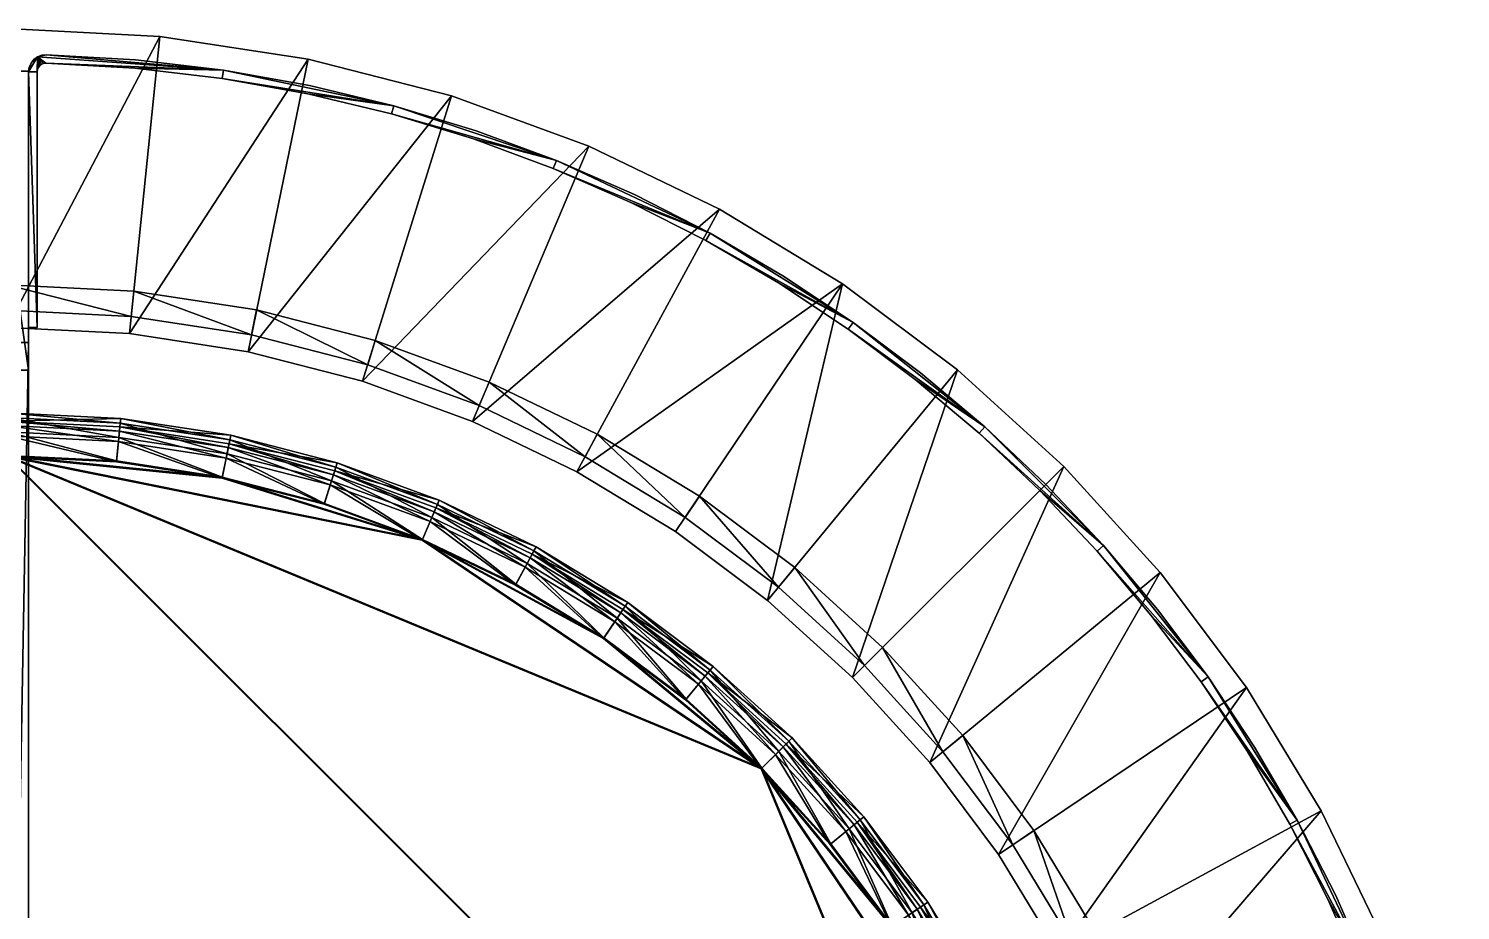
# Model space of a CAD drawing. Header units: millimetres. Extents: x -260 to 3072, y -4655 to 211.
# Drawn here: x 1899 to 2066.6, y -2886.3 to -2783 of the extents above; entities that cross this region are included whole.
import ezdxf

# ---------------------------------------------------------------- set-up
doc = ezdxf.new("R2010")
doc.units = ezdxf.units.MM
doc.layers.add('SRAFY', color=30, linetype='Continuous', true_color=0xff7f00)

msp = doc.modelspace()

# ---------------------------------------------------------------- meshes
mesh = msp.add_polyface()
corners = [(1911.01, -2816.73, -210), (1925.1, -2818.89, -210), (1911.31, -2813.75, -210), (1896.5, -2813, -210), (1896.5, -2816, -210), (1911.31, -2813.75, -400), (1925.1, -2818.89, -400), (1911.01, -2816.73, -400), (1896.5, -2813, -400), (1896.5, -2816, -400), (1925.7, -2815.95, -400), (1894, -2819.79, -210), (1899, -2819.79, -210), (1899, -2819.79, -240), (1914.38, -2783.91, 400), (1896.5, -2783, 400), (1896.5, -2818, 400), (1910.8, -2818.72, 400), (1931.74, -2786.56, 400), (1896.5, -2818, 397), (1896.5, -2783, 397), (1914.38, -2783.91, 397), (1910.8, -2818.72, 397), (1931.74, -2786.56, 397), (1924.69, -2820.85, 400), (1896.5, -2829, -204.9), (1909.68, -2829.67, -204.9), (1909.68, -2829.67, 385), (1896.5, -2829, 385), (1909.63, -2830.14, -207.29), (1896.5, -2829.48, -207.29), (1909.78, -2828.67, -205), (1909.78, -2828.67, 385), (1922.68, -2830.64, 385), (1896.5, -2828, -205), (1896.5, -2828, 385), (1909.72, -2829.23, -207.78), (1896.5, -2828.56, -207.78), (1909.56, -2830.89, -209.44)]
mesh.append_faces([[corners[k] for k in face] for face in [(0, 2, 3), (5, 6, 7), (8, 7, 9), (14, 16, 17), (19, 20, 21), (22, 21, 23)]], dxfattribs={"vtx0": -1, "vtx2": -1})
mesh.append_faces([[corners[k] for k in face] for face in [(0, 1, 2), (4, 0, 3), (8, 5, 7), (14, 15, 16), (18, 14, 17), (22, 19, 21)]], dxfattribs={"vtx1": -1, "vtx2": -1})
mesh.append_faces([[corners[k] for k in face] for face in [(9, 7, 0), (0, 4, 9), (5, 8, 3), (3, 2, 5), (1, 0, 7), (10, 5, 2), (11, 12, 13), (24, 17, 22), (19, 22, 17), (17, 16, 19), (21, 20, 15), (15, 14, 21), (25, 26, 27), (27, 28, 25), (29, 26, 25), (25, 30, 29), (31, 32, 33), (32, 31, 34), (34, 35, 32), (34, 31, 36), (36, 37, 34), (37, 36, 38), (33, 32, 27), (28, 27, 32), (32, 35, 28)]], dxfattribs={"vtx2": -1})
mesh = msp.add_polyface()
corners = [(1951.74, -2827.17, -210), (1952.91, -2824.41, -210), (1939.59, -2819.53, -210), (1938.7, -2822.39, -210), (1925.7, -2815.95, -210), (1925.1, -2818.89, -210), (1911.31, -2813.75, -210), (1939.59, -2819.53, -400), (1952.91, -2824.41, -400), (1951.74, -2827.17, -400), (1938.7, -2822.39, -400), (1925.7, -2815.95, -400), (1925.1, -2818.89, -400), (1911.31, -2813.75, -400), (1911.01, -2816.73, -400), (1931.74, -2786.56, 400), (1910.8, -2818.72, 400), (1924.69, -2820.85, 400), (1948.51, -2790.88, 400), (1938.11, -2824.3, 400), (1964.58, -2796.77, 400), (1924.69, -2820.85, 397), (1910.8, -2818.72, 397), (1931.74, -2786.56, 397), (1948.51, -2790.88, 397), (1938.11, -2824.3, 397), (1964.58, -2796.77, 397), (1950.96, -2829.01, 397), (1950.96, -2829.01, 400), (1914.38, -2783.91, 397), (1914.38, -2783.91, 400)]
mesh.append_faces([[corners[k] for k in face] for face in [(0, 1, 2), (3, 2, 4), (5, 4, 6), (7, 9, 10), (11, 10, 12), (15, 16, 17), (18, 17, 19), (21, 23, 24), (25, 24, 26)]], dxfattribs={"vtx0": -1, "vtx2": -1})
mesh.append_faces([[corners[k] for k in face] for face in [(3, 0, 2), (5, 3, 4), (7, 8, 9), (11, 7, 10), (13, 11, 12), (18, 15, 17), (20, 18, 19), (21, 22, 23), (25, 21, 24)]], dxfattribs={"vtx1": -1, "vtx2": -1})
mesh.append_faces([[corners[k] for k in face] for face in [(14, 12, 5), (6, 4, 11), (12, 10, 3), (3, 5, 12), (7, 11, 4), (4, 2, 7), (10, 9, 0), (0, 3, 10), (8, 7, 2), (2, 1, 8), (25, 27, 28), (28, 19, 25), (21, 25, 19), (19, 17, 21), (24, 23, 15), (15, 18, 24), (22, 21, 17), (23, 29, 30), (30, 15, 23)]], dxfattribs={"vtx2": -1})
mesh = msp.add_polyface()
corners = [(2031.5, -2960.5, 397), (2066.5, -2960.5, 397), (2066.5, -2955.5, 397), (2031.5, -2955.5, 397), (1894, -3093, 397), (1894, -3128, 397), (1899, -3128, 397), (1899, -3093, 397), (1761.5, -2955.5, 397), (1726.5, -2955.5, 397), (1726.5, -2960.5, 397), (1761.5, -2960.5, 397), (1899, -2823, 397), (1899, -2788, 397), (1894, -2788, 397), (1894, -2823, 397), (2031.5, -2960.5, -246), (2066.5, -2960.5, -246), (2066.5, -2955.5, -246), (2031.5, -2955.5, -246), (1894, -3093, -246), (1894, -3128, -246), (1899, -3128, -246), (1899, -3093, -246), (1761.5, -2955.5, -246), (1726.5, -2955.5, -246), (1726.5, -2960.5, -246), (1761.5, -2960.5, -246), (1899, -2823, -246), (1899, -2788, -246), (1894, -2788, -246), (1894, -2823, -246)]
mesh.append_faces([[corners[k] for k in face] for face in [(2, 3, 0), (0, 1, 2), (6, 7, 4), (4, 5, 6), (10, 11, 8), (8, 9, 10), (14, 15, 12), (12, 13, 14), (16, 19, 18), (18, 17, 16), (20, 23, 22), (22, 21, 20), (24, 27, 26), (26, 25, 24), (28, 31, 30), (30, 29, 28), (16, 17, 1), (1, 0, 16), (17, 18, 2), (2, 1, 17), (18, 19, 3), (3, 2, 18), (19, 16, 0), (0, 3, 19), (20, 21, 5), (5, 4, 20), (21, 22, 6), (6, 5, 21), (22, 23, 7), (7, 6, 22), (23, 20, 4), (4, 7, 23), (24, 25, 9), (9, 8, 24), (25, 26, 10), (10, 9, 25), (26, 27, 11), (11, 10, 26), (27, 24, 8), (8, 11, 27), (28, 29, 13), (13, 12, 28), (29, 30, 14), (14, 13, 29), (30, 31, 15), (15, 14, 30), (31, 28, 12), (12, 15, 31)]], dxfattribs={"vtx2": -1})
mesh = msp.add_polyface()
corners = [(1975.86, -2840.27, -210), (1977.54, -2837.78, -210), (1965.58, -2830.52, -210), (1964.15, -2833.15, -210), (1952.91, -2824.41, -210), (1951.74, -2827.17, -210), (1965.58, -2830.52, -400), (1977.54, -2837.78, -400), (1975.86, -2840.27, -400), (1964.15, -2833.15, -400), (1952.91, -2824.41, -400), (1951.74, -2827.17, -400), (1964.58, -2796.77, 400), (1938.11, -2824.3, 400), (1950.96, -2829.01, 400), (1979.88, -2804.14, 400), (1963.2, -2834.91, 400), (1950.96, -2829.01, 397), (1938.11, -2824.3, 397), (1964.58, -2796.77, 397), (1979.88, -2804.14, 397), (1963.2, -2834.91, 397), (1974.74, -2841.93, 397), (1974.74, -2841.93, 400), (1948.51, -2790.88, 397), (1948.51, -2790.88, 400), (1946.68, -2839.15, -204.9), (1957.96, -2844.58, -204.9), (1957.96, -2844.58, 385), (1958.44, -2843.71, 385), (1958.44, -2843.71, -205), (1947.07, -2838.23, -205), (1947.07, -2838.23, 385), (1958.17, -2844.19, -207.78), (1946.86, -2838.74, -207.78), (1957.38, -2845.66, -209.44), (1946.68, -2839.15, 385)]
mesh.append_faces([[corners[k] for k in face] for face in [(0, 1, 2), (3, 2, 4), (6, 8, 9), (10, 9, 11), (12, 13, 14), (15, 14, 16), (17, 19, 20)]], dxfattribs={"vtx0": -1, "vtx2": -1})
mesh.append_faces([[corners[k] for k in face] for face in [(3, 0, 2), (5, 3, 4), (6, 7, 8), (10, 6, 9), (15, 12, 14), (17, 18, 19), (21, 17, 20)]], dxfattribs={"vtx1": -1, "vtx2": -1})
mesh.append_faces([[corners[k] for k in face] for face in [(11, 9, 3), (3, 5, 11), (6, 10, 4), (4, 2, 6), (9, 8, 0), (0, 3, 9), (7, 6, 2), (2, 1, 7), (21, 22, 23), (23, 16, 21), (17, 21, 16), (16, 14, 17), (20, 19, 12), (19, 24, 25), (25, 12, 19), (26, 27, 28), (29, 30, 31), (31, 32, 29), (31, 30, 33), (33, 34, 31), (34, 33, 35), (36, 28, 29), (29, 32, 36)]], dxfattribs={"vtx2": -1})
mesh = msp.add_polyface()
corners = [(1986.8, -2848.45, -210), (1988.7, -2846.13, -210), (1977.54, -2837.78, -210), (1975.86, -2840.27, -210), (1977.54, -2837.78, -400), (1988.7, -2846.13, -400), (1986.8, -2848.45, -400), (1975.86, -2840.27, -400), (1994.31, -2812.91, 400), (1979.88, -2804.14, 400), (1963.2, -2834.91, 400), (1974.74, -2841.93, 400), (1985.52, -2849.99, 400), (1963.2, -2834.91, 397), (1979.88, -2804.14, 397), (1994.31, -2812.91, 397), (1974.74, -2841.93, 397), (1985.52, -2849.99, 397), (1995.47, -2859.03, 400), (1964.58, -2796.77, 400), (1987.69, -2866.81, 385), (1978.53, -2858.48, 385), (1978.53, -2858.48, -204.9), (1968.59, -2851.05, -204.9), (1984.79, -2869.71, -209), (1975.91, -2861.65, -209), (1966.3, -2854.45, -209), (1978.22, -2858.85, -207.29), (1987.35, -2867.15, -207.29), (1977.43, -2859.81, -208.53), (1986.47, -2868.03, -208.53), (1968.33, -2851.45, -207.29), (1979.17, -2857.71, -205), (1979.17, -2857.71, 385), (1988.4, -2866.1, 385), (1969.16, -2850.22, -205), (1966.35, -2854.37, -210), (1975.98, -2861.57, -210), (1984.86, -2869.64, -210), (1988.01, -2866.49, -207.78), (1978.81, -2858.14, -207.78), (1986.83, -2867.67, -209.44), (1977.75, -2859.42, -209.44), (1968.84, -2850.68, -207.78), (1967.91, -2852.06, -209.44), (1968.59, -2851.05, 385)]
mesh.append_faces([[corners[k] for k in face] for face in [(16, 15, 17)]], dxfattribs={"vtx0": -1, "vtx1": -1})
mesh.append_faces([[corners[k] for k in face] for face in [(0, 1, 2), (4, 6, 7), (8, 10, 11), (8, 11, 12), (13, 14, 15)]], dxfattribs={"vtx0": -1, "vtx2": -1})
mesh.append_faces([[corners[k] for k in face] for face in [(3, 0, 2), (4, 5, 6), (8, 9, 10), (16, 13, 15)]], dxfattribs={"vtx1": -1, "vtx2": -1})
mesh.append_faces([[corners[k] for k in face] for face in [(7, 6, 0), (0, 3, 7), (5, 4, 2), (2, 1, 5), (16, 17, 12), (12, 11, 16), (18, 12, 17), (15, 14, 9), (9, 8, 15), (19, 9, 14), (20, 21, 22), (23, 22, 21), (24, 25, 26), (22, 27, 28), (27, 22, 23), (27, 29, 30), (29, 27, 31), (32, 33, 34), (33, 32, 35), (36, 37, 38), (39, 40, 32), (35, 32, 40), (41, 42, 40), (43, 40, 42), (44, 42, 37), (34, 33, 21), (45, 21, 33)]], dxfattribs={"vtx2": -1})
mesh = msp.add_polyface()
corners = [(2006.05, -2867.71, -210), (2008.37, -2865.8, -210), (1999, -2855.5, -210), (1996.88, -2857.62, -210), (1988.7, -2846.13, -210), (1986.8, -2848.45, -210), (1999, -2855.5, -400), (2008.37, -2865.8, -400), (2006.05, -2867.71, -400), (1996.88, -2857.62, -400), (1988.7, -2846.13, -400), (1986.8, -2848.45, -400), (2012.57, -2879.76, 400), (2041.59, -2860.2, 400), (2031.51, -2846.72, 400), (2004.51, -2868.98, 400), (2020.21, -2834.29, 400), (1995.47, -2859.03, 400), (2007.78, -2822.99, 400), (1985.52, -2849.99, 400), (1994.31, -2812.91, 400), (2031.51, -2846.72, 397), (2041.59, -2860.2, 397), (2012.57, -2879.76, 397), (2020.21, -2834.29, 397), (2004.51, -2868.98, 397), (1995.47, -2859.03, 397), (2007.78, -2822.99, 397), (1985.52, -2849.99, 397), (1994.31, -2812.91, 397)]
mesh.append_faces([[corners[k] for k in face] for face in [(20, 19, 18)]], dxfattribs={"vtx0": -1, "vtx1": -1})
mesh.append_faces([[corners[k] for k in face] for face in [(0, 1, 2), (3, 2, 4), (6, 8, 9), (10, 9, 11), (12, 13, 14), (15, 14, 16), (17, 16, 18), (24, 25, 26), (27, 26, 28)]], dxfattribs={"vtx0": -1, "vtx2": -1})
mesh.append_faces([[corners[k] for k in face] for face in [(3, 0, 2), (5, 3, 4), (6, 7, 8), (10, 6, 9), (17, 15, 16), (19, 17, 18), (21, 22, 23), (24, 21, 25), (27, 24, 26), (29, 27, 28)]], dxfattribs={"vtx1": -1, "vtx2": -1})
mesh.append_faces([[corners[k] for k in face] for face in [(11, 9, 3), (3, 5, 11), (6, 10, 4), (4, 2, 6), (0, 3, 9), (7, 6, 2), (2, 1, 7), (27, 29, 20), (20, 18, 27), (28, 26, 17), (24, 27, 18), (18, 16, 24), (15, 17, 26), (21, 24, 16), (16, 14, 21), (22, 21, 14), (14, 13, 22)]], dxfattribs={"vtx2": -1})
mesh = msp.add_polyface()
corners = [(1894, -3096.21, -210), (1899, -3096.21, -210), (1899, -2819.79, -210), (1899, -2819.79, -240), (1899, -3096.21, -240), (1894, -3096.21, -240), (1899, -2960.5, -210), (2034.71, -2960.5, -210), (2034.71, -2955.5, -210), (1899, -2960.5, -240), (2034.71, -2960.5, -240), (1987.69, -3049.19, -204.9), (1978.53, -3057.52, -204.9), (1978.53, -3057.52, 385), (1987.69, -3049.19, 385), (1996.02, -3040.03, -204.9), (1966.3, -3061.55, -209), (1975.91, -3054.36, -209), (1984.79, -3046.29, -209), (2021.39, -2958, -209), (1896.5, -3082.89, -209), (1978.22, -3057.15, -207.29), (1987.35, -3048.86, -207.29), (1977.43, -3056.19, -208.53), (1986.47, -3047.97, -208.53), (1995.65, -3039.72, -207.29), (1994.69, -3038.93, -208.53), (1992.85, -3037.41, -209), (1979.17, -3058.29, 385), (1979.17, -3058.29, -205), (1988.4, -3049.9, -205), (1988.4, -3049.9, 385), (1984.86, -3046.36, -210), (1975.98, -3054.43, -210), (1966.35, -3061.63, -210), (1896.5, -3082.99, -210), (2021.49, -2958, -210), (1978.81, -3057.87, -207.78), (1988.01, -3049.51, -207.78), (1977.75, -3056.58, -209.44), (1986.83, -3048.33, -209.44), (1996.36, -3040.31, -207.78), (1995.08, -3039.25, -209.44), (1996.02, -3040.03, 385)]
mesh.append_faces([[corners[k] for k in face] for face in [(18, 19, 20), (35, 36, 32)]], dxfattribs={"vtx0": -1, "vtx1": -1, "vtx2": -1})
mesh.append_faces([[corners[k] for k in face] for face in [(0, 1, 2), (3, 4, 5), (2, 1, 4), (6, 7, 8), (9, 10, 7), (7, 6, 9), (11, 12, 13), (13, 14, 11), (15, 11, 14), (16, 17, 18), (21, 12, 11), (11, 22, 21), (22, 11, 15), (23, 17, 16), (23, 21, 22), (22, 24, 23), (17, 23, 24), (24, 18, 17), (24, 22, 25), (18, 24, 26), (26, 27, 18), (28, 29, 30), (30, 31, 28), (32, 33, 34), (30, 29, 37), (37, 38, 30), (38, 37, 39), (39, 40, 38), (40, 39, 33), (33, 32, 40), (41, 38, 40), (42, 40, 32), (14, 13, 28), (28, 31, 14), (43, 14, 31)]], dxfattribs={"vtx2": -1})
mesh = msp.add_polyface()
corners = [(1899, -3096.21, -240), (1899, -2819.79, -240), (1899, -2819.79, -210), (2034.71, -2955.5, -210), (1899, -2955.5, -210), (1899, -2960.5, -210), (1899, -2960.5, -240), (1899, -2955.5, -240), (2034.71, -2955.5, -240), (2034.71, -2960.5, -240), (1996.02, -2875.97, 385), (1987.69, -2866.81, 385), (1987.69, -2866.81, -204.9), (1978.53, -2858.48, -204.9), (2000.05, -2888.21, -209), (1992.85, -2878.59, -209), (1984.79, -2869.71, -209), (2021.39, -2958, -209), (1896.5, -2833.11, -209), (1896.5, -3082.89, -209), (1987.35, -2867.15, -207.29), (1995.65, -2876.28, -207.29), (1994.69, -2877.07, -208.53), (1986.47, -2868.03, -208.53), (1978.22, -2858.85, -207.29), (1977.43, -2859.81, -208.53), (1975.91, -2861.65, -209), (1988.4, -2866.1, -205), (1988.4, -2866.1, 385), (1996.79, -2875.34, 385), (1979.17, -2857.71, -205), (1896.5, -2833.01, -210), (1984.86, -2869.64, -210), (2021.49, -2958, -210), (1896.5, -3082.99, -210), (1996.36, -2875.69, -207.78), (1988.01, -2866.49, -207.78), (1995.08, -2876.75, -209.44), (1986.83, -2867.67, -209.44), (1992.93, -2878.52, -210), (1978.81, -2858.14, -207.78), (1977.75, -2859.42, -209.44), (1975.98, -2861.57, -210), (1978.53, -2858.48, 385)]
mesh.append_faces([[corners[k] for k in face] for face in [(17, 16, 18), (17, 18, 19), (31, 32, 33), (34, 31, 33)]], dxfattribs={"vtx0": -1, "vtx1": -1, "vtx2": -1})
mesh.append_faces([[corners[k] for k in face] for face in [(0, 1, 2), (3, 4, 5), (6, 7, 8), (8, 9, 6), (8, 7, 4), (4, 3, 8), (7, 6, 5), (5, 4, 7), (10, 11, 12), (13, 12, 11), (14, 15, 16), (12, 20, 21), (20, 12, 13), (22, 21, 20), (20, 23, 22), (15, 22, 23), (23, 16, 15), (23, 20, 24), (16, 23, 25), (25, 26, 16), (27, 28, 29), (28, 27, 30), (35, 36, 27), (30, 27, 36), (37, 38, 36), (38, 37, 39), (39, 32, 38), (40, 36, 38), (41, 38, 32), (32, 42, 41), (29, 28, 11), (43, 11, 28)]], dxfattribs={"vtx2": -1})
mesh = msp.add_polyface()
corners = [(1934.84, -2834.81, 385), (1922.48, -2831.63, 385), (1922.48, -2831.63, -204.9), (1909.68, -2829.67, -204.9), (1909.68, -2829.67, 385), (1921.66, -2835.65, -209), (1909.27, -2833.76, -209), (1896.5, -2833.11, -209), (1945.08, -2842.93, -209), (1922.38, -2832.09, -207.29), (1934.69, -2835.26, -207.29), (1909.63, -2830.14, -207.29), (1922.13, -2833.31, -208.53), (1934.32, -2836.45, -208.53), (1933.62, -2838.73, -209), (1909.51, -2831.38, -208.53), (1896.5, -2829.48, -207.29), (1896.5, -2830.72, -208.53), (1922.68, -2830.64, -205), (1922.68, -2830.64, 385), (1935.13, -2833.85, 385), (1909.78, -2828.67, -205), (1896.5, -2833.01, -210), (1909.28, -2833.65, -210), (1921.68, -2835.55, -210), (1945.12, -2842.84, -210), (1934.97, -2834.38, -207.78), (1922.57, -2831.19, -207.78), (1909.72, -2829.23, -207.78), (1934.47, -2835.97, -209.44), (1922.23, -2832.82, -209.44), (1933.65, -2838.63, -210), (1909.56, -2830.89, -209.44), (1896.5, -2830.23, -209.44), (1896.5, -2828.56, -207.78)]
mesh.append_faces([[corners[k] for k in face] for face in [(8, 5, 7), (22, 24, 25)]], dxfattribs={"vtx0": -1, "vtx1": -1, "vtx2": -1})
mesh.append_faces([[corners[k] for k in face] for face in [(0, 1, 2), (3, 2, 1), (1, 4, 3), (5, 6, 7), (2, 9, 10), (9, 2, 3), (3, 11, 9), (9, 12, 13), (12, 5, 14), (12, 9, 11), (11, 15, 12), (5, 12, 15), (15, 6, 5), (15, 11, 16), (16, 17, 15), (6, 15, 17), (17, 7, 6), (18, 19, 20), (19, 18, 21), (22, 23, 24), (26, 27, 18), (21, 18, 27), (27, 28, 21), (29, 30, 27), (31, 24, 30), (28, 27, 30), (30, 32, 28), (32, 30, 24), (24, 23, 32), (32, 33, 34), (33, 32, 23), (23, 22, 33), (20, 19, 1), (4, 1, 19)]], dxfattribs={"vtx2": -1})
mesh = msp.add_polyface()
corners = [(1957.96, -2844.58, 385), (1946.68, -2839.15, 385), (1946.68, -2839.15, -204.9), (1934.84, -2834.81, -204.9), (1934.84, -2834.81, 385), (1922.48, -2831.63, -204.9), (1945.08, -2842.93, -209), (1933.62, -2838.73, -209), (1921.66, -2835.65, -209), (1984.79, -2869.71, -209), (1896.5, -2833.11, -209), (1946.5, -2839.59, -207.29), (1957.73, -2845, -207.29), (1934.69, -2835.26, -207.29), (1946.01, -2840.73, -208.53), (1957.14, -2846.1, -208.53), (1956, -2848.19, -209), (1934.32, -2836.45, -208.53), (1922.38, -2832.09, -207.29), (1922.13, -2833.31, -208.53), (1947.07, -2838.23, 385), (1947.07, -2838.23, -205), (1935.13, -2833.85, -205), (1935.13, -2833.85, 385), (1922.68, -2830.64, -205), (1921.68, -2835.55, -210), (1933.65, -2838.63, -210), (1945.12, -2842.84, -210), (1896.5, -2833.01, -210), (1984.86, -2869.64, -210), (1946.86, -2838.74, -207.78), (1934.97, -2834.38, -207.78), (1957.38, -2845.66, -209.44), (1946.21, -2840.28, -209.44), (1956.05, -2848.1, -210), (1934.47, -2835.97, -209.44), (1922.57, -2831.19, -207.78), (1922.23, -2832.82, -209.44), (1922.48, -2831.63, 385)]
mesh.append_faces([[corners[k] for k in face] for face in [(9, 6, 10), (28, 27, 29)]], dxfattribs={"vtx0": -1, "vtx1": -1, "vtx2": -1})
mesh.append_faces([[corners[k] for k in face] for face in [(0, 1, 2), (3, 2, 1), (1, 4, 3), (5, 3, 4), (6, 7, 8), (2, 11, 12), (11, 2, 3), (3, 13, 11), (13, 3, 5), (11, 14, 15), (14, 6, 16), (14, 11, 13), (13, 17, 14), (6, 14, 17), (17, 7, 6), (17, 13, 18), (7, 17, 19), (20, 21, 22), (22, 23, 20), (23, 22, 24), (25, 26, 27), (22, 21, 30), (30, 31, 22), (24, 22, 31), (32, 33, 30), (34, 27, 33), (31, 30, 33), (33, 35, 31), (35, 33, 27), (27, 26, 35), (36, 31, 35), (37, 35, 26), (4, 1, 20), (20, 23, 4), (38, 4, 23)]], dxfattribs={"vtx2": -1})
mesh = msp.add_polyface()
corners = [(1978.53, -2858.48, 385), (1968.59, -2851.05, 385), (1968.59, -2851.05, -204.9), (1957.96, -2844.58, -204.9), (1957.96, -2844.58, 385), (1966.3, -2854.45, -209), (1956, -2848.19, -209), (1945.08, -2842.93, -209), (1984.79, -2869.71, -209), (1968.33, -2851.45, -207.29), (1978.22, -2858.85, -207.29), (1957.73, -2845, -207.29), (1946.68, -2839.15, -204.9), (1967.63, -2852.48, -208.53), (1977.43, -2859.81, -208.53), (1975.91, -2861.65, -209), (1957.14, -2846.1, -208.53), (1946.5, -2839.59, -207.29), (1946.01, -2840.73, -208.53), (1969.16, -2850.22, -205), (1969.16, -2850.22, 385), (1979.17, -2857.71, 385), (1958.44, -2843.71, -205), (1958.44, -2843.71, 385), (1945.12, -2842.84, -210), (1956.05, -2848.1, -210), (1966.35, -2854.37, -210), (1984.86, -2869.64, -210), (1978.81, -2858.14, -207.78), (1968.84, -2850.68, -207.78), (1958.17, -2844.19, -207.78), (1977.75, -2859.42, -209.44), (1967.91, -2852.06, -209.44), (1975.98, -2861.57, -210), (1957.38, -2845.66, -209.44), (1946.21, -2840.28, -209.44)]
mesh.append_faces([[corners[k] for k in face] for face in [(8, 5, 7), (24, 26, 27)]], dxfattribs={"vtx0": -1, "vtx1": -1, "vtx2": -1})
mesh.append_faces([[corners[k] for k in face] for face in [(0, 1, 2), (3, 2, 1), (1, 4, 3), (5, 6, 7), (2, 9, 10), (9, 2, 3), (3, 11, 9), (11, 3, 12), (9, 13, 14), (15, 14, 13), (13, 5, 15), (13, 9, 11), (11, 16, 13), (5, 13, 16), (16, 6, 5), (16, 11, 17), (6, 16, 18), (19, 20, 21), (20, 19, 22), (22, 23, 20), (24, 25, 26), (28, 29, 19), (22, 19, 29), (29, 30, 22), (31, 32, 29), (33, 26, 32), (30, 29, 32), (32, 34, 30), (34, 32, 26), (26, 25, 34), (35, 34, 25), (21, 20, 1), (4, 1, 20), (20, 23, 4)]], dxfattribs={"vtx2": -1})
mesh = msp.add_polyface()
corners = [(2014.23, -2878.64, -210), (2021.35, -2890.35, -210), (2016.72, -2876.96, -210), (2008.37, -2865.8, -210), (2006.05, -2867.71, -210), (2016.72, -2876.96, -400), (2021.35, -2890.35, -400), (2014.23, -2878.64, -400), (2008.37, -2865.8, -400), (2006.05, -2867.71, -400), (2004.51, -2868.98, 400), (2012.57, -2879.76, 400), (2031.51, -2846.72, 400), (2031.51, -2846.72, 397), (2012.57, -2879.76, 397), (2004.51, -2868.98, 397), (2019.59, -2891.3, 397), (2019.59, -2891.3, 400), (2015.35, -2907.82, 385), (2009.92, -2896.54, 385), (2009.92, -2896.54, -204.9), (2003.45, -2885.91, -204.9), (2011.57, -2909.42, -209), (2006.31, -2898.5, -209), (2000.05, -2888.21, -209), (2009.5, -2896.77, -207.29), (2014.91, -2908, -207.29), (2008.4, -2897.36, -208.53), (2013.77, -2908.49, -208.53), (2003.05, -2886.17, -207.29), (2010.8, -2896.06, -205), (2010.8, -2896.06, 385), (2016.27, -2907.43, 385), (2004.28, -2885.35, -205), (2004.28, -2885.35, 385), (2000.13, -2888.15, -210), (2006.4, -2898.45, -210), (2011.66, -2909.38, -210), (2015.76, -2907.64, -207.78), (2010.31, -2896.33, -207.78), (2003.82, -2885.66, -207.78), (2014.23, -2908.29, -209.44), (2008.84, -2897.13, -209.44), (2003.45, -2885.91, 385)]
mesh.append_faces([[corners[k] for k in face] for face in [(0, 2, 3), (5, 6, 7), (8, 7, 9), (13, 14, 15)]], dxfattribs={"vtx0": -1, "vtx2": -1})
mesh.append_faces([[corners[k] for k in face] for face in [(0, 1, 2), (4, 0, 3), (8, 5, 7), (10, 11, 12)]], dxfattribs={"vtx1": -1, "vtx2": -1})
mesh.append_faces([[corners[k] for k in face] for face in [(9, 7, 0), (0, 4, 9), (5, 8, 3), (3, 2, 5), (7, 6, 1), (1, 0, 7), (15, 14, 11), (11, 10, 15), (14, 16, 17), (17, 11, 14), (18, 19, 20), (21, 20, 19), (22, 23, 24), (20, 25, 26), (25, 20, 21), (25, 27, 28), (27, 25, 29), (30, 31, 32), (31, 30, 33), (33, 34, 31), (35, 36, 37), (38, 39, 30), (33, 30, 39), (39, 40, 33), (41, 42, 39), (40, 39, 42), (32, 31, 19), (43, 19, 31), (31, 34, 43)]], dxfattribs={"vtx2": -1})
mesh = msp.add_polyface()
corners = [(1996.88, -2857.62, -400), (2006.05, -2867.71, -400), (2006.05, -2867.71, -210), (1995.47, -2859.03, 397), (2004.51, -2868.98, 397), (2004.51, -2868.98, 400), (2009.92, -2896.54, 385), (2003.45, -2885.91, 385), (2003.45, -2885.91, -204.9), (1996.02, -2875.97, -204.9), (1996.02, -2875.97, 385), (1987.69, -2866.81, -204.9), (2011.57, -2909.42, -209), (2000.05, -2888.21, -209), (1984.79, -2869.71, -209), (2003.05, -2886.17, -207.29), (2009.5, -2896.77, -207.29), (1995.65, -2876.28, -207.29), (2002.02, -2886.87, -208.53), (2008.4, -2897.36, -208.53), (2006.31, -2898.5, -209), (1994.69, -2877.07, -208.53), (1992.85, -2878.59, -209), (2004.28, -2885.35, 385), (2004.28, -2885.35, -205), (1996.79, -2875.34, -205), (1996.79, -2875.34, 385), (1988.4, -2866.1, -205), (1984.86, -2869.64, -210), (1992.93, -2878.52, -210), (2000.13, -2888.15, -210), (2011.66, -2909.38, -210), (2003.82, -2885.66, -207.78), (1996.36, -2875.69, -207.78), (2008.84, -2897.13, -209.44), (2002.44, -2886.59, -209.44), (2006.4, -2898.45, -210), (1995.08, -2876.75, -209.44), (1988.01, -2866.49, -207.78), (1987.69, -2866.81, 385)]
mesh.append_faces([[corners[k] for k in face] for face in [(12, 13, 14), (28, 30, 31)]], dxfattribs={"vtx0": -1, "vtx1": -1, "vtx2": -1})
mesh.append_faces([[corners[k] for k in face] for face in [(0, 1, 2), (3, 4, 5), (6, 7, 8), (9, 8, 7), (7, 10, 9), (11, 9, 10), (8, 15, 16), (15, 8, 9), (9, 17, 15), (17, 9, 11), (15, 18, 19), (20, 19, 18), (18, 13, 20), (18, 15, 17), (17, 21, 18), (13, 18, 21), (21, 22, 13), (23, 24, 25), (25, 26, 23), (26, 25, 27), (28, 29, 30), (25, 24, 32), (32, 33, 25), (27, 25, 33), (34, 35, 32), (35, 34, 36), (36, 30, 35), (33, 32, 35), (35, 37, 33), (37, 35, 30), (30, 29, 37), (38, 33, 37), (10, 7, 23), (23, 26, 10), (39, 10, 26)]], dxfattribs={"vtx2": -1})
mesh = msp.add_polyface()
corners = [(2027.33, -2902.76, -210), (2032.11, -2915.8, -210), (2030.09, -2901.59, -210), (2023.98, -2888.92, -210), (2021.35, -2890.35, -210), (2016.72, -2876.96, -210), (2030.09, -2901.59, -400), (2032.11, -2915.8, -400), (2027.33, -2902.76, -400), (2023.98, -2888.92, -400), (2021.35, -2890.35, -400), (2016.72, -2876.96, -400), (2034.97, -2914.91, -400), (2030.2, -2916.39, 400), (2063.62, -2905.99, 400), (2057.74, -2889.92, 400), (2025.49, -2903.54, 400), (2050.36, -2874.63, 400), (2019.59, -2891.3, 400), (2041.59, -2860.2, 400), (2012.57, -2879.76, 400), (2057.74, -2889.92, 397), (2063.62, -2905.99, 397), (2030.2, -2916.39, 397), (2025.49, -2903.54, 397), (2050.36, -2874.63, 397), (2019.59, -2891.3, 397), (2041.59, -2860.2, 397), (2012.57, -2879.76, 397)]
mesh.append_faces([[corners[k] for k in face] for face in [(0, 2, 3), (4, 3, 5), (6, 7, 8), (9, 8, 10), (13, 14, 15), (16, 15, 17), (18, 17, 19), (21, 23, 24), (25, 24, 26), (27, 26, 28)]], dxfattribs={"vtx0": -1, "vtx2": -1})
mesh.append_faces([[corners[k] for k in face] for face in [(0, 1, 2), (4, 0, 3), (9, 6, 8), (11, 9, 10), (16, 13, 15), (18, 16, 17), (20, 18, 19), (21, 22, 23), (25, 21, 24), (27, 25, 26)]], dxfattribs={"vtx1": -1, "vtx2": -1})
mesh.append_faces([[corners[k] for k in face] for face in [(9, 11, 5), (5, 3, 9), (10, 8, 0), (0, 4, 10), (6, 9, 3), (3, 2, 6), (1, 0, 8), (12, 6, 2), (25, 27, 19), (19, 17, 25), (26, 24, 16), (16, 18, 26), (21, 25, 17), (17, 15, 21), (13, 16, 24), (22, 21, 15), (15, 14, 22)]], dxfattribs={"vtx2": -1})
mesh = msp.add_polyface()
corners = [(2015.35, -2907.82, -204.9), (2019.69, -2919.66, -204.9), (2019.69, -2919.66, 385), (2015.35, -2907.82, 385), (2009.92, -2896.54, -204.9), (2018.85, -2932.84, -209), (2015.77, -2920.88, -209), (2011.57, -2909.42, -209), (2021.39, -2958, -209), (1984.79, -2869.71, -209), (2019.24, -2919.81, -207.29), (2014.91, -2908, -207.29), (2018.05, -2920.18, -208.53), (2013.77, -2908.49, -208.53), (2009.5, -2896.77, -207.29), (2008.4, -2897.36, -208.53), (2006.31, -2898.5, -209), (2016.27, -2907.43, -205), (2016.27, -2907.43, 385), (2020.65, -2919.37, 385), (2010.8, -2896.06, -205), (2011.66, -2909.38, -210), (2015.87, -2920.85, -210), (2018.95, -2932.82, -210), (2021.49, -2958, -210), (1984.86, -2869.64, -210), (2020.65, -2919.37, -205), (2020.12, -2919.53, -207.78), (2015.76, -2907.64, -207.78), (2018.53, -2920.03, -209.44), (2014.23, -2908.29, -209.44), (2010.31, -2896.33, -207.78), (2008.84, -2897.13, -209.44), (2006.4, -2898.45, -210), (2009.92, -2896.54, 385)]
mesh.append_faces([[corners[k] for k in face] for face in [(8, 5, 7), (8, 7, 9), (21, 23, 24), (25, 21, 24)]], dxfattribs={"vtx0": -1, "vtx1": -1, "vtx2": -1})
mesh.append_faces([[corners[k] for k in face] for face in [(0, 1, 2), (2, 3, 0), (4, 0, 3), (5, 6, 7), (10, 1, 0), (0, 11, 10), (11, 0, 4), (12, 6, 5), (12, 10, 11), (11, 13, 12), (6, 12, 13), (13, 7, 6), (13, 11, 14), (7, 13, 15), (15, 16, 7), (17, 18, 19), (18, 17, 20), (21, 22, 23), (17, 26, 27), (27, 28, 17), (20, 17, 28), (23, 22, 29), (28, 27, 29), (29, 30, 28), (30, 29, 22), (22, 21, 30), (31, 28, 30), (32, 30, 21), (21, 33, 32), (3, 2, 19), (19, 18, 3), (34, 3, 18)]], dxfattribs={"vtx2": -1})
at = {"layer": 'SRAFY', "color": 5}
mesh = msp.add_polyface(dxfattribs=at)
corners = [(1899, -2788.06, 397), (1899, -2818, 397), (1900, -2818, 397), (1900, -2788.06, 397), (1900.3, -2787.34, 397), (1900.52, -2787.18, 397), (1900.03, -2786.31, 397), (1900.14, -2787.55, 397), (1900.04, -2787.8, 397), (1899.61, -2786.63, 397), (1899.28, -2787.05, 397), (1899.07, -2787.53, 397), (1900, -2818, -243), (1899, -2818, -243), (1899, -2788.06, -243), (1899.07, -2787.53, -243), (1899.28, -2787.05, -243), (1899.61, -2786.63, -243), (1900.03, -2786.31, -243), (1900.3, -2787.34, -243), (1900.14, -2787.55, -243), (1900.04, -2787.8, -243), (1900, -2788.06, -243), (1900.53, -2786.12, -243)]
mesh.append_faces([[corners[k] for k in face] for face in [(0, 10, 11)]], dxfattribs={"vtx0": -1, "color": 5})
mesh.append_faces([[corners[k] for k in face] for face in [(12, 14, 22)]], dxfattribs={"vtx0": -1, "vtx1": -1, "color": 5})
mesh.append_faces([[corners[k] for k in face] for face in [(0, 3, 6), (0, 6, 10), (14, 16, 18), (14, 18, 22)]], dxfattribs={"vtx0": -1, "vtx1": -1, "vtx2": -1, "color": 5})
mesh.append_faces([[corners[k] for k in face] for face in [(0, 2, 3), (18, 19, 20), (18, 20, 21), (18, 21, 22)]], dxfattribs={"vtx0": -1, "vtx2": -1, "color": 5})
mesh.append_faces([[corners[k] for k in face] for face in [(4, 5, 6), (7, 4, 6), (8, 7, 6), (3, 8, 6)]], dxfattribs={"vtx1": -1, "vtx2": -1, "color": 5})
mesh.append_faces([[corners[k] for k in face] for face in [(0, 1, 2), (6, 9, 10), (12, 13, 14), (14, 15, 16), (16, 17, 18), (23, 18, 6), (18, 17, 9), (9, 6, 18), (17, 16, 10), (10, 9, 17), (16, 15, 11), (11, 10, 16), (15, 14, 0), (0, 11, 15), (14, 13, 1), (1, 0, 14), (13, 12, 2), (2, 1, 13), (12, 22, 3), (3, 2, 12), (22, 21, 8), (8, 3, 22), (21, 20, 7), (7, 8, 21), (20, 19, 4), (4, 7, 20)]], dxfattribs={"vtx2": -1, "color": 5})
mesh = msp.add_polyface(dxfattribs=at)
corners = [(1921.65, -2788.85, 397), (1931.68, -2790.64, 397), (1941.76, -2792.04, 397), (1921.8, -2787.86, 397), (1911.43, -2787.65, 397), (1901.03, -2787.06, 397), (1911.51, -2786.65, 397), (1901.05, -2786.06, 397), (1900.53, -2786.12, 397), (1900.03, -2786.31, 397), (1900.76, -2787.09, 397), (1900.52, -2787.18, 397), (1900.03, -2786.31, -243), (1900.53, -2786.12, -243), (1901.05, -2786.06, -243), (1911.51, -2786.65, -243), (1921.8, -2787.86, -243), (1941.76, -2792.04, -243), (1921.65, -2788.85, -243), (1911.43, -2787.65, -243), (1901.03, -2787.06, -243), (1900.76, -2787.09, -243), (1900.52, -2787.18, -243), (1900.3, -2787.34, -243), (1931.89, -2789.66, -243), (1931.89, -2789.66, 397), (1900.3, -2787.34, 397), (1931.68, -2790.64, -243)]
mesh.append_faces([[corners[k] for k in face] for face in [(0, 2, 3), (3, 7, 9), (5, 3, 9), (12, 14, 16), (16, 17, 18), (12, 16, 20)]], dxfattribs={"vtx0": -1, "vtx1": -1, "vtx2": -1, "color": 5})
mesh.append_faces([[corners[k] for k in face] for face in [(16, 18, 19), (16, 19, 20), (12, 20, 21), (12, 21, 22), (12, 22, 23)]], dxfattribs={"vtx0": -1, "vtx2": -1, "color": 5})
mesh.append_faces([[corners[k] for k in face] for face in [(0, 1, 2), (4, 0, 3), (5, 4, 3), (10, 5, 9), (11, 10, 9)]], dxfattribs={"vtx1": -1, "vtx2": -1, "color": 5})
mesh.append_faces([[corners[k] for k in face] for face in [(3, 6, 7), (7, 8, 9), (12, 13, 14), (14, 15, 16), (24, 16, 3), (3, 25, 24), (16, 15, 6), (6, 3, 16), (15, 14, 7), (7, 6, 15), (14, 13, 8), (8, 7, 14), (9, 8, 13), (23, 22, 11), (11, 26, 23), (22, 21, 10), (10, 11, 22), (21, 20, 5), (5, 10, 21), (20, 19, 4), (4, 5, 20), (19, 18, 0), (0, 4, 19), (18, 27, 1), (1, 0, 18)]], dxfattribs={"vtx2": -1, "color": 5})
mesh = msp.add_polyface(dxfattribs=at)
corners = [(1969.51, -2803.36, 397), (1978.31, -2807.84, 397), (1978.79, -2806.96, 397), (1960.43, -2799.38, 397), (1969.94, -2802.45, 397), (1960.81, -2798.45, 397), (1951.09, -2795.92, 397), (1941.5, -2793, 397), (1951.41, -2794.97, 397), (1941.76, -2792.04, 397), (1931.68, -2790.64, 397), (1931.89, -2789.66, 397), (1921.8, -2787.86, 397), (1921.8, -2787.86, -243), (1931.89, -2789.66, -243), (1941.76, -2792.04, -243), (1951.41, -2794.97, -243), (1960.81, -2798.45, -243), (1969.94, -2802.45, -243), (1978.79, -2806.96, -243), (1978.31, -2807.84, -243), (1969.51, -2803.36, -243), (1960.43, -2799.38, -243), (1951.09, -2795.92, -243), (1941.5, -2793, -243), (1931.68, -2790.64, -243), (1921.65, -2788.85, -243)]
mesh.append_faces([[corners[k] for k in face] for face in [(3, 2, 5), (7, 5, 9), (17, 19, 22), (15, 17, 24)]], dxfattribs={"vtx0": -1, "vtx1": -1, "vtx2": -1, "color": 5})
mesh.append_faces([[corners[k] for k in face] for face in [(19, 20, 21), (19, 21, 22), (17, 22, 23), (17, 23, 24), (15, 24, 25), (15, 25, 26)]], dxfattribs={"vtx0": -1, "vtx2": -1, "color": 5})
mesh.append_faces([[corners[k] for k in face] for face in [(0, 1, 2), (3, 0, 2), (6, 3, 5), (7, 6, 5), (10, 7, 9)]], dxfattribs={"vtx1": -1, "vtx2": -1, "color": 5})
mesh.append_faces([[corners[k] for k in face] for face in [(2, 4, 5), (5, 8, 9), (9, 11, 12), (13, 14, 15), (15, 16, 17), (17, 18, 19), (19, 18, 4), (18, 17, 5), (5, 4, 18), (17, 16, 8), (8, 5, 17), (16, 15, 9), (9, 8, 16), (15, 14, 11), (11, 9, 15), (25, 24, 7), (7, 10, 25), (24, 23, 6), (6, 7, 24), (23, 22, 3), (3, 6, 23), (22, 21, 0), (0, 3, 22), (21, 20, 1), (1, 0, 21)]], dxfattribs={"vtx2": -1, "color": 5})
mesh = msp.add_polyface(dxfattribs=at)
corners = [(2010.29, -2830.4, 397), (2017.39, -2837.11, 397), (2024.85, -2843.55, 397), (2010.95, -2829.65, 397), (2002.81, -2824.1, 397), (1994.97, -2818.22, 397), (2003.43, -2823.31, 397), (1995.55, -2817.41, 397), (1986.8, -2812.8, 397), (1978.31, -2807.84, 397), (1987.33, -2811.95, 397), (1978.79, -2806.96, 397), (1978.79, -2806.96, -243), (1987.33, -2811.95, -243), (1995.55, -2817.41, -243), (2003.43, -2823.31, -243), (2010.95, -2829.65, -243), (2024.85, -2843.55, -243), (2017.39, -2837.11, -243), (2010.29, -2830.4, -243), (2002.81, -2824.1, -243), (1994.97, -2818.22, -243), (1986.8, -2812.8, -243), (1978.31, -2807.84, -243), (2018.1, -2836.4, -243), (2018.1, -2836.4, 397), (1969.94, -2802.45, 397)]
mesh.append_faces([[corners[k] for k in face] for face in [(0, 2, 3), (5, 3, 7), (9, 7, 11), (16, 17, 19), (14, 16, 21), (12, 14, 23)]], dxfattribs={"vtx0": -1, "vtx1": -1, "vtx2": -1, "color": 5})
mesh.append_faces([[corners[k] for k in face] for face in [(17, 18, 19), (16, 19, 20), (16, 20, 21), (14, 21, 22), (14, 22, 23)]], dxfattribs={"vtx0": -1, "vtx2": -1, "color": 5})
mesh.append_faces([[corners[k] for k in face] for face in [(0, 1, 2), (4, 0, 3), (5, 4, 3), (8, 5, 7), (9, 8, 7)]], dxfattribs={"vtx1": -1, "vtx2": -1, "color": 5})
mesh.append_faces([[corners[k] for k in face] for face in [(3, 6, 7), (7, 10, 11), (12, 13, 14), (14, 15, 16), (24, 16, 3), (3, 25, 24), (16, 15, 6), (6, 3, 16), (15, 14, 7), (7, 6, 15), (14, 13, 10), (10, 7, 14), (13, 12, 11), (11, 10, 13), (26, 11, 12), (23, 22, 8), (8, 9, 23), (22, 21, 5), (5, 8, 22), (21, 20, 4), (4, 5, 21), (20, 19, 0), (0, 4, 20), (19, 18, 1), (1, 0, 19)]], dxfattribs={"vtx2": -1, "color": 5})
mesh = msp.add_polyface(dxfattribs=at)
corners = [(2041.71, -2867.7, 397), (2046.67, -2876.2, 397), (2047.54, -2875.72, 397), (2036.28, -2859.53, 397), (2042.55, -2867.17, 397), (2037.1, -2858.95, 397), (2030.41, -2851.7, 397), (2024.1, -2844.21, 397), (2031.19, -2851.07, 397), (2024.85, -2843.55, 397), (2017.39, -2837.11, 397), (2018.1, -2836.4, 397), (2010.95, -2829.65, 397), (2010.95, -2829.65, -243), (2018.1, -2836.4, -243), (2024.85, -2843.55, -243), (2031.19, -2851.07, -243), (2037.1, -2858.95, -243), (2042.55, -2867.17, -243), (2047.54, -2875.72, -243), (2046.67, -2876.2, -243), (2041.71, -2867.7, -243), (2036.28, -2859.53, -243), (2030.41, -2851.7, -243), (2024.1, -2844.21, -243), (2017.39, -2837.11, -243), (2052.05, -2884.56, -243)]
mesh.append_faces([[corners[k] for k in face] for face in [(3, 2, 5), (7, 5, 9), (17, 19, 22), (15, 17, 24)]], dxfattribs={"vtx0": -1, "vtx1": -1, "vtx2": -1, "color": 5})
mesh.append_faces([[corners[k] for k in face] for face in [(19, 20, 21), (19, 21, 22), (17, 22, 23), (17, 23, 24), (15, 24, 25)]], dxfattribs={"vtx0": -1, "vtx2": -1, "color": 5})
mesh.append_faces([[corners[k] for k in face] for face in [(0, 1, 2), (3, 0, 2), (6, 3, 5), (7, 6, 5), (10, 7, 9)]], dxfattribs={"vtx1": -1, "vtx2": -1, "color": 5})
mesh.append_faces([[corners[k] for k in face] for face in [(2, 4, 5), (5, 8, 9), (9, 11, 12), (13, 14, 15), (15, 16, 17), (17, 18, 19), (26, 19, 2), (19, 18, 4), (4, 2, 19), (18, 17, 5), (5, 4, 18), (17, 16, 8), (8, 5, 17), (16, 15, 9), (9, 8, 16), (15, 14, 11), (11, 9, 15), (25, 24, 7), (7, 10, 25), (24, 23, 6), (6, 7, 24), (23, 22, 3), (3, 6, 23), (22, 21, 0), (0, 3, 22), (21, 20, 1), (1, 0, 21)]], dxfattribs={"vtx2": -1, "color": 5})
mesh = msp.add_polyface(dxfattribs=at)
corners = [(2066.64, -2932.71, 397), (2064.84, -2922.62, 397), (2062.46, -2912.74, 397), (2061.5, -2913, 397), (2058.58, -2903.41, 397), (2055.12, -2894.07, 397), (2059.53, -2903.09, 397), (2056.05, -2893.7, 397), (2051.14, -2884.99, 397), (2046.67, -2876.2, 397), (2052.05, -2884.56, 397), (2047.54, -2875.72, 397), (2047.54, -2875.72, -243), (2052.05, -2884.56, -243), (2056.05, -2893.7, -243), (2059.53, -2903.09, -243), (2062.46, -2912.74, -243), (2064.84, -2922.62, -243), (2066.64, -2932.71, -243), (2063.86, -2922.82, -243), (2061.5, -2913, -243), (2058.58, -2903.41, -243), (2055.12, -2894.07, -243), (2051.14, -2884.99, -243), (2046.67, -2876.2, -243), (2063.86, -2922.82, 397)]
mesh.append_faces([[corners[k] for k in face] for face in [(3, 0, 2), (5, 2, 7), (9, 7, 11), (16, 18, 20), (14, 16, 22), (12, 14, 24)]], dxfattribs={"vtx0": -1, "vtx1": -1, "vtx2": -1, "color": 5})
mesh.append_faces([[corners[k] for k in face] for face in [(18, 19, 20), (16, 20, 21), (16, 21, 22), (14, 22, 23), (14, 23, 24)]], dxfattribs={"vtx0": -1, "vtx2": -1, "color": 5})
mesh.append_faces([[corners[k] for k in face] for face in [(4, 3, 2), (5, 4, 2), (8, 5, 7), (9, 8, 7)]], dxfattribs={"vtx1": -1, "vtx2": -1, "color": 5})
mesh.append_faces([[corners[k] for k in face] for face in [(0, 1, 2), (2, 6, 7), (7, 10, 11), (12, 13, 14), (14, 15, 16), (16, 17, 18), (17, 16, 2), (2, 1, 17), (16, 15, 6), (6, 2, 16), (15, 14, 7), (7, 6, 15), (14, 13, 10), (10, 7, 14), (11, 10, 13), (24, 23, 8), (8, 9, 24), (23, 22, 5), (5, 8, 23), (22, 21, 4), (4, 5, 22), (21, 20, 3), (3, 4, 21), (20, 19, 25), (25, 3, 20)]], dxfattribs={"vtx2": -1, "color": 5})

doc.saveas('drawing.dxf')
